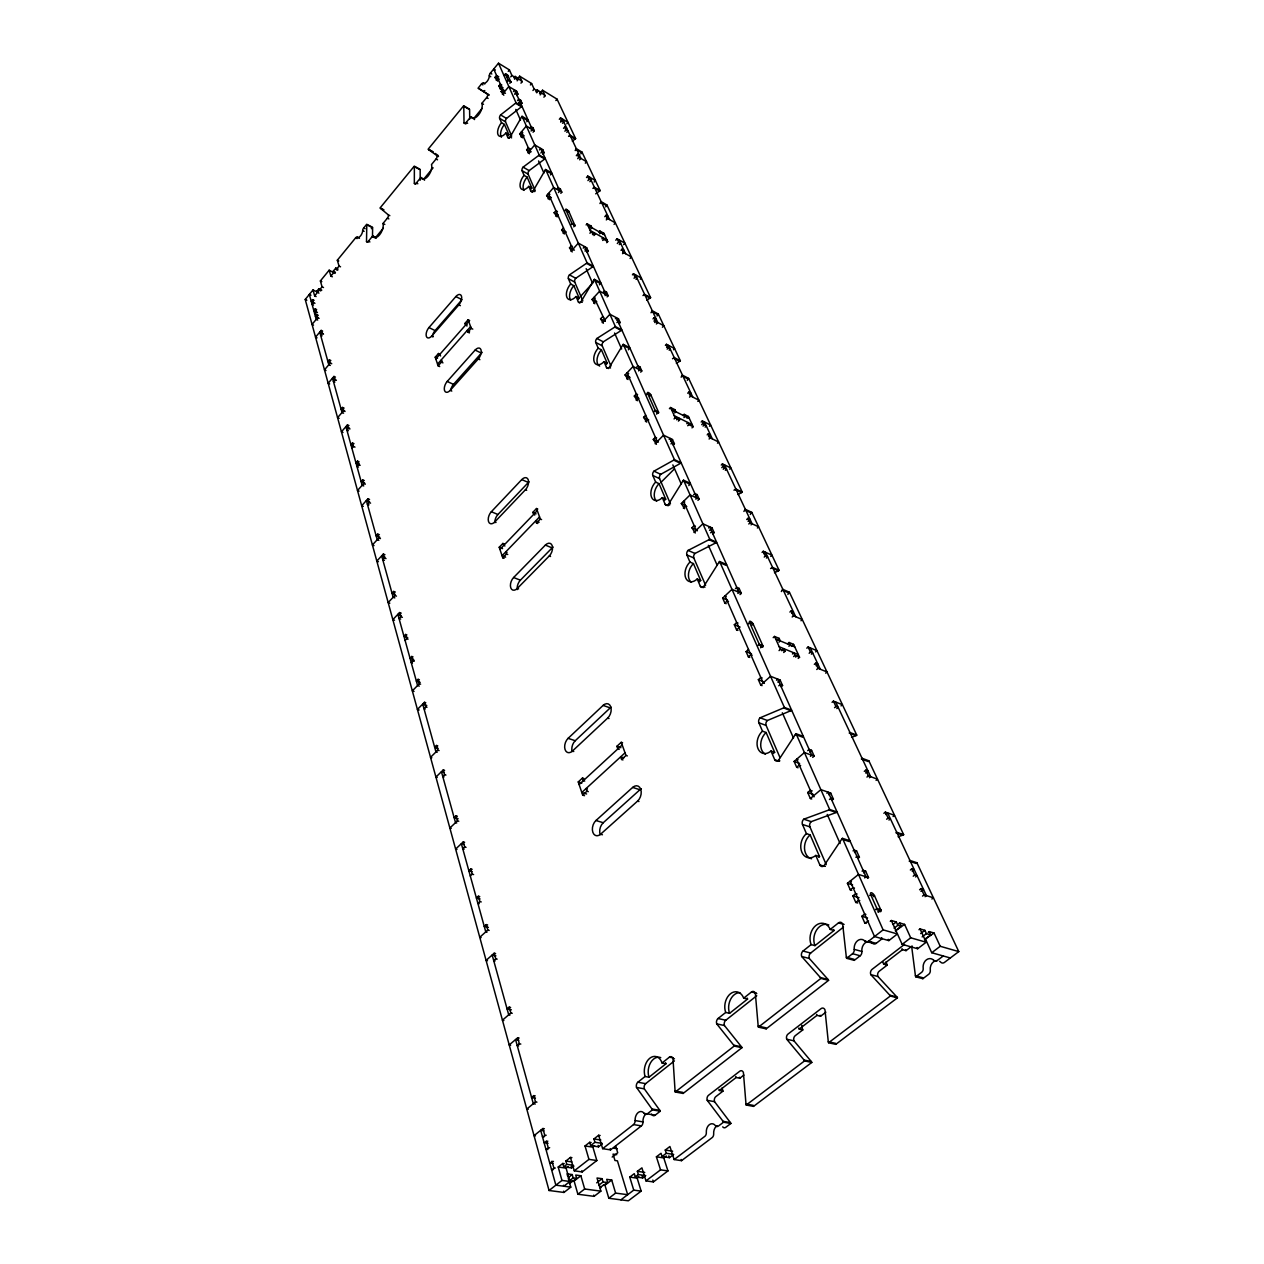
<?xml version="1.0" encoding="UTF-8"?>
<svg xmlns="http://www.w3.org/2000/svg" width="1264" height="1264" viewBox="0 0 1264 1264"><rect width="100%" height="100%" fill="white"/><g stroke="black" fill="none" stroke-linecap="round" stroke-linejoin="round"><path stroke-width="1.5" d="M420.185 180.231L420.185 169.818L414.371 166.627L414.339 183.327L415.809 184.117M372.485 237.126L372.627 227.773L366.797 224.771L366.513 241.471L367.982 242.214M488.805 94.768L478.155 88.069L481.458 84.009A2.607 1.28 -61.3 0 1 483.338 83.124A5.23 2.544 -61.1 0 0 487.114 81.354A5.23 2.544 -61.1 0 0 489.294 75.856A2.623 1.28 -61 0 1 490.385 73.107L498.49 63.2L516.028 102.732A2.702 1.359 -61 0 1 515.538 103.237L500.607 114.929A2.67 1.343 -61.3 0 0 499.612 118.326L501.492 122.703A9.401 4.74 -61.4 0 0 498 134.679A9.401 4.74 -61.4 0 0 505.916 133.004L507.828 137.476A2.702 1.375 -61.4 0 0 510.119 137.002L521.621 116.952A2.718 1.39 -61 0 1 522.064 116.32L528.004 119.875A2.718 1.39 -61 0 0 527.562 120.491L526.835 121.755M522.064 116.32L539.207 154.966A2.781 1.454 -61.2 0 1 538.701 155.472L523.091 167.148A2.749 1.438 -61.6 0 0 522.064 170.672L524.07 175.348A9.685 5.088 -61.7 0 0 520.484 187.783A9.685 5.088 -61.7 0 0 528.794 186.361L530.833 191.117A2.781 1.469 -61.7 0 0 533.25 190.722L545.195 170.119A2.812 1.485 -61.3 0 1 545.653 169.487L551.736 173.01A2.797 1.485 -61.3 0 0 551.278 173.642L550.519 174.938M575.183 150.558L575.894 149.326A2.654 1.422 -60.6 0 1 576.352 148.725L582.009 152.107L600.131 190.564A2.702 1.485 -60.7 0 1 599.61 191.054L595.676 193.834M580.855 153.924L581.566 152.707A2.654 1.422 -60.6 0 1 582.009 152.107M599.958 203.536L600.684 202.272A2.733 1.517 -60.9 0 1 601.158 201.655L606.941 205.005L650.597 297.656A2.86 1.706 -61.5 0 1 650.028 298.146L646.805 300.216M605.74 206.885L606.483 205.621A2.733 1.517 -60.8 0 1 606.941 205.005M582.846 300.911L574.709 282.062A2.907 1.643 -62.3 0 1 575.768 278.27L592.816 266.783A2.939 1.659 -61.9 0 0 593.385 266.262L587.065 262.801A2.955 1.659 -61.9 0 1 586.512 263.323L569.464 274.873A2.923 1.643 -62.4 0 0 568.389 278.665L570.68 283.989A10.286 5.814 -62.5 0 0 566.904 297.388A10.286 5.814 -62.5 0 0 576.052 296.519L578.375 301.954A2.955 1.691 -62.6 0 0 581.029 301.717L593.906 280.023A2.986 1.706 -62.1 0 1 594.412 279.344L600.763 282.804A2.97 1.706 -62 0 0 600.258 283.468L599.452 284.811M610.97 366.07L602.217 345.799A3.018 1.77 -62.9 0 1 603.323 341.833L621.24 330.473A3.034 1.801 -62.4 0 0 621.825 329.951L615.363 326.554A3.049 1.785 -62.5 0 1 614.778 327.076L596.861 338.499A3.018 1.77 -63 0 0 595.755 342.465L598.204 348.185A10.633 6.273 -63.2 0 0 594.333 362.168A10.633 6.273 -63.2 0 0 603.987 361.662L606.499 367.508A3.065 1.817 -63.3 0 0 609.295 367.382L622.741 345.04A3.081 1.833 -62.7 0 1 623.263 344.361L629.772 347.742A3.081 1.849 -62.7 0 0 629.235 348.422L628.398 349.828M651.007 312.745L651.797 311.418A2.907 1.738 -61.7 0 1 652.303 310.77L658.323 314.041L680.348 360.777A2.955 1.833 -62.1 0 1 679.748 361.267L676.366 363.305M657.027 316L657.817 314.689A2.891 1.738 -61.6 0 1 658.323 314.041M681.138 377.193L681.96 375.835A3.002 1.864 -62.3 0 1 682.481 375.187L688.643 378.378L742.221 492.091A3.16 2.117 -63.8 0 1 741.573 492.581L737.844 494.556M687.284 380.401L688.122 379.042A2.986 1.88 -62.3 0 1 688.643 378.378M670.457 503.846L659.571 478.629A3.223 2.054 -64.7 0 1 660.724 474.332L680.506 463.351A3.255 2.086 -64.1 0 0 681.17 462.829L674.407 459.606A3.255 2.07 -64.1 0 1 673.759 460.128L653.978 471.156A3.239 2.054 -64.7 0 0 652.809 475.469L655.637 482.074A11.392 7.268 -65 0 0 651.545 497.273A11.392 7.268 -65 0 0 662.32 497.637L665.212 504.399A3.286 2.117 -65.2 0 0 668.324 504.526L682.971 480.889A3.302 2.133 -64.5 0 1 683.54 480.178L690.349 483.385A3.286 2.133 -64.5 0 0 689.765 484.096L688.848 485.581M743.896 511.446L744.796 510.008A3.207 2.165 -64.3 0 1 745.365 509.329L751.78 512.347L779.098 570.333A3.286 2.291 -65.3 0 1 778.419 570.822L774.469 572.734M705.628 585.311L693.81 557.961A3.35 2.228 -66.1 0 1 695.01 553.442L715.945 542.793A3.381 2.259 -65.5 0 0 716.641 542.272L709.72 539.159A3.397 2.259 -65.5 0 1 709.025 539.681L688.09 550.409A3.365 2.228 -66.1 0 0 686.889 554.928L689.954 562.085A11.85 7.9 -66.5 0 0 685.752 578.043A11.85 7.9 -66.5 0 0 697.207 578.975L700.351 586.306A3.413 2.291 -66.8 0 0 703.669 586.591L719.026 562.227A3.444 2.323 -66 0 1 719.627 561.5L726.595 564.566A3.429 2.323 -66 0 0 725.994 565.292L719.026 562.227M750.295 514.464L751.195 513.026A3.192 2.165 -64.2 0 1 751.78 512.347M781.342 591.552L782.274 590.083A3.334 2.354 -65.9 0 1 782.89 589.372L789.431 592.263L856.755 735.127A3.555 2.686 -69.8 0 1 855.997 735.616L851.573 737.354M787.883 594.428L788.831 592.958A3.318 2.354 -65.9 0 1 789.431 592.263M760.138 717.794L767.39 720.496L790.853 710.7A3.666 2.654 -69.6 0 0 791.627 710.178L784.375 707.413A3.681 2.654 -69.6 0 1 783.617 707.919L760.138 717.794A3.65 2.607 -70.3 0 0 758.874 722.755L762.476 731.161A12.861 9.275 -71 0 0 758.037 748.715A12.861 9.275 -71 0 0 770.993 751.021L774.69 759.648A3.713 2.702 -71.5 0 0 778.466 760.343L795.372 734.463A3.729 2.733 -70.6 0 1 796.051 733.705L803.335 736.422A3.729 2.733 -70.6 0 0 802.656 737.165L795.372 734.463M803.793 819.183L811.219 821.647L836.262 812.499A3.839 2.907 -73.2 0 0 837.084 811.994L829.674 809.481A3.855 2.907 -73.1 0 1 828.852 809.987L803.793 819.183A3.839 2.844 -73.9 0 0 802.482 824.444L806.432 833.64A13.541 10.112 -74.8 0 0 801.85 852.205A13.541 10.112 -74.8 0 0 815.786 855.428L819.83 864.892A3.903 2.939 -75.5 0 0 823.891 865.856L841.777 839.106A3.934 2.986 -74.6 0 1 842.488 838.332L849.945 840.781A3.918 2.986 -74.7 0 0 849.218 841.555L841.777 839.106M569.021 1180.908L570.775 1187.149L563.965 1192.442L549.05 1190.498L305.224 299.457L312.998 289.962L317.738 292.221M323.521 287.528L322.067 286.833L320.377 280.94L329.161 270.196L335.134 273.387M340.537 266.815L339.068 266.104L337.314 260.226L355.611 237.853A2.449 1.169 -64.4 0 1 357.254 237.19A4.914 2.338 -64.2 0 0 360.572 235.831A4.914 2.338 -64.2 0 0 362.657 230.601A2.465 1.169 -64.2 0 1 363.7 227.978L366.718 224.281L372.548 227.283L371.395 228.673M318.876 293.201L316.995 291.02L318.86 288.745L321.783 290.135M332.337 276.8L330.884 276.089L333.68 272.676L333.238 271.191L335.813 268.063L338.009 269.137M316.111 296.566L314.657 295.871L317.422 292.49M320.756 290.925L319.286 290.214L322.067 286.833M337.709 270.243L336.256 269.532L339.068 266.104M314.088 300.358L312.619 299.663L311.244 301.338L314.926 303.328M497.653 81.117L494.967 77.436L496.562 75.508L498.743 76.835M483.954 91.529L484.776 90.534M496.199 80.232L497.795 78.289L499.248 79.174M504.304 75.682L505.521 73.691L507.622 74.939L511.051 82.271L508.286 80.39L505.426 74.055M366.513 241.471A2.481 1.185 -64.2 0 0 368.424 241.187L372.769 235.894A8.722 4.203 -64 0 0 379.579 234.851A8.722 4.203 -64 0 0 382.992 223.491L387.384 218.151A2.496 1.201 -63.8 0 0 388.364 214.896L380.338 208.228L383.608 209.95M414.339 183.327A2.544 1.232 -63.1 0 0 416.362 182.948L420.88 177.466A8.927 4.345 -62.8 0 0 428.054 176.091A8.927 4.345 -62.8 0 0 431.482 164.573L436.064 159.011A2.56 1.248 -62.6 0 0 437.044 155.725L428.417 149.452L432.794 151.885M469.75 118.99L469.592 109.636L463.777 106.239L464.03 122.924A2.607 1.28 -61.8 0 0 466.163 122.45L470.856 116.746A9.164 4.503 -61.6 0 0 478.44 115.024A9.164 4.503 -61.6 0 0 481.884 103.348L486.64 97.565A2.623 1.296 -61.3 0 0 487.62 94.231L478.392 88.385M508.223 71.353L509.424 69.915L498.49 63.2M316.648 309.569L315.178 308.874L313.804 310.565L316.553 311.845M501.46 89.791L498.759 86.094L500.354 84.135L501.824 85.02M507.133 77.294L508.349 75.824M507.212 77.467L508.412 75.998L505.505 74.228M376.103 238.232A8.722 4.219 -64 0 1 375.708 237.395L383.355 228.12M424.53 180.215A8.927 4.361 -62.8 0 1 423.803 179.061L431.751 169.423M432.414 168.618L433.094 167.812M474.569 119.559A9.148 4.503 -61.6 0 1 473.779 118.453L482.042 108.435M315.178 308.874L316.016 311.876L314.625 313.567L316.095 314.262M499.991 88.907L501.603 86.963L503.056 87.848M315.953 312.887L316.332 310.47M506.896 81.528L508.112 80.059L511.019 81.844L509.819 83.298M510.703 76.899L511.904 75.445L509.424 69.915M318.259 315.336L316.79 314.657L315.4 316.332L317.975 317.548M503.83 95.242L501.129 91.514L502.74 89.554L504.21 90.439M513.927 77.847L515.127 76.409L517.703 77.989L522.158 81.718L520.958 83.155M316.79 314.657L317.627 317.675L312.05 324.421L313.535 325.101M502.361 94.358L508.839 86.521L516.66 91.261L517.924 94.105L516.707 95.574M514.543 79.237L515.744 77.799L515.127 76.409M516.502 79.427L517.703 77.989M517.26 79.063L519.646 76.188L531.607 83.519L534.151 89.049L537.911 91.356L536.71 92.793M517.134 80.817L518.335 79.379M513.484 91.545L514.701 90.076L532.334 129.544L531.07 131.029M515.127 93.094L516.66 91.261M514.764 94.389L515.981 92.936L517.924 94.105M322.652 331.089L321.167 330.41L315.542 337.172L317.043 337.851M321.167 330.41L322.02 333.491L320.614 335.181L322.099 335.861M517.529 100.599L518.746 99.129L520.705 100.314L521.985 103.19L520.768 104.659M530.406 84.957L531.607 83.519M518.872 102.51L520.705 100.314M518.809 103.49L520.041 102.021L521.985 103.19M532.95 90.487L534.151 89.049M535.778 91.751L537.279 89.965L540.708 92.082L545.1 95.764L543.899 97.186M539.523 93.504L540.708 92.082M540.155 93.062L542.54 90.234L557.045 99.145L575.626 138.566A2.623 1.39 -60.5 0 1 575.136 139.04L572.308 141.141M540.155 94.895L541.355 93.473M330.852 360.54L329.351 359.861L327.913 361.567L330.552 362.752M522.49 137.823L519.678 133.937L526.361 126.005L534.309 130.729L533.06 132.214M520.989 136.939L522.664 134.964L524.165 135.848M329.351 359.861L330.236 363.052L324.485 369.846L326.001 370.526M529.742 128.043L530.991 126.574L532.981 127.743L534.309 130.729M555.86 100.551L557.045 99.145M531.417 129.592L532.981 127.743M335.466 377.114L333.965 376.435L328.166 383.261L329.667 383.94M529.474 153.781L526.63 149.831L528.32 147.841L530.201 148.947M333.965 376.435L334.865 379.69L333.396 381.396L334.913 382.076M527.973 152.897L534.751 144.918L542.777 149.626L544.136 152.691L542.872 154.192M559.336 119.306L560.552 117.884L568.01 122.418L566.809 123.825M560.805 120.917L562.417 119.021L580.871 158.379L579.623 159.817M560.663 122.15L561.88 120.728L560.552 117.884M539.491 149.942L540.771 148.457L559.778 191.006L558.451 192.523M562.543 123.287L563.76 121.865L561.88 120.728M541.498 151.127L542.777 149.626M540.866 153.023L542.145 151.522L544.136 152.691M563.554 128.343L564.771 126.921L566.651 128.043L565.435 129.481M564.897 131.219L566.114 129.781L564.771 126.921M566.778 132.341L567.994 130.919L566.114 129.781M344.108 408.114L342.576 407.45L341.09 409.173L344.535 410.674M342.576 407.45L343.508 410.8L337.567 417.673L339.131 418.337M576.321 155.709L577.569 154.271L579.481 155.393L578.233 156.831M428.938 327.581L455.846 296.566A6.762 3.555 -64.1 0 1 461.439 296.029A6.762 3.555 -64.1 0 1 458.848 304.893L431.782 335.971A6.683 3.492 -64.8 0 1 426.363 336.382A6.683 3.492 -64.8 0 1 428.938 327.581L435.1 330.568L461.992 299.679L455.846 296.566M577.711 158.679L578.959 157.242L577.569 154.271M348.975 425.573L347.426 424.909L341.438 431.798L342.986 432.462M549.587 199.68L546.633 195.572L553.648 187.499L561.816 192.175L560.821 193.313M347.426 424.909L348.374 428.338L346.873 430.06L348.422 430.724M548.055 198.811L549.808 196.789L551.341 197.674M557.345 188.921L558.34 187.783L560.363 188.952L561.816 192.175M559.383 190.09L560.363 188.952M585.311 163.182L586.559 161.745L578.959 157.242M353.999 443.664L352.451 443L350.934 444.723L353.272 445.718M557.14 216.902L554.138 212.731L555.907 210.709L557.456 211.578M586.512 177.529L587.776 176.075L595.423 180.578L594.159 182.016M351.898 448.214L353.414 446.476L352.451 443M555.591 216.033L557.361 214.011M588.424 178.651L589.703 177.213L609.548 219.573M587.934 180.578L589.214 179.14L587.776 176.075M439.698 366.576L438.134 365.849L435.211 357.206L438.466 353.509L440.03 354.252M466.953 326.033L464.789 323.552L468.107 319.76L469.671 320.535M589.861 181.716L591.125 180.262L589.214 179.14M564.803 210.819L566.051 209.034L568.674 211.041L575.104 225.908L572.118 223.807L565.814 209.666L568.895 211.42L567.884 212.557M435.796 358.929L468.723 321.467M437.549 364.111L470.587 326.618M438.134 365.849L441.405 362.136L440.804 360.398L442.368 361.141M469.434 332.89L467.87 332.132L471.219 328.34L468.107 319.76M359.055 461.802L357.491 461.139L355.958 462.877L359.087 464.188A1.975 0.932 41.3 0 0 359.545 465.01M564.329 233.998L561.674 229.969L563.475 227.931M357.491 461.139L358.47 464.694L356.938 466.432L358.518 467.08M563.159 233.35L564.961 231.312L566.13 231.96M357.949 465.484L358.834 463.256M570.98 224.708L571.992 223.57L575.088 225.308L573.745 226.841M586.133 224.945L587.128 223.807L591.173 226.098L591.931 227.757L590.92 228.879M447.187 381.459L475.122 350.081A6.968 3.792 -64.7 0 1 480.968 349.733A6.968 3.792 -64.7 0 1 478.298 358.913L450.205 390.355A6.873 3.713 -65.5 0 1 444.549 390.56A6.873 3.713 -65.5 0 1 447.187 381.459L453.492 384.382L481.41 353.13A6.936 3.792 -64.7 0 1 482.248 352.293M364.285 480.589L362.705 479.941L361.156 481.679L364.711 483.132M572.197 251.963L569.511 247.855L571.328 245.816L572.497 246.464M589.498 227.978L591.173 226.098M362.705 479.941L363.716 483.559L357.507 490.511L359.087 491.159M571.012 251.315L578.327 243.115L586.67 247.744L588.218 251.204L587.191 252.342M589.909 233.255L590.92 232.134L587.128 223.807M604.792 216.713L606.104 215.243L608.047 216.365L606.42 218.198M592.516 234.614L594.206 232.734L594.965 234.409L593.954 235.546M606.293 219.92L607.605 218.451L606.104 215.243M583.225 248.123L584.6 246.591L606.041 294.591L605.077 295.634M598.883 232.149L599.879 231.028L603.876 233.287L607.715 241.582L606.704 242.704M584.963 249.656L586.67 247.744M599.642 233.793L600.637 232.687L599.879 231.028M585.106 251.188L586.133 250.051L588.218 251.204M602.865 234.409L603.876 233.287M614.067 224.376L615.378 222.906L607.605 218.451M369.546 499.438L367.95 498.79L361.678 505.774L363.289 506.406M601.917 238.785L602.928 237.664L603.702 239.338L607.715 241.582M602.691 240.46L603.702 239.338M367.95 498.79L368.977 502.487L367.397 504.241L368.993 504.873M615.773 240.223L617.101 238.754L624.937 243.194L623.61 244.663M617.306 243.525L618.649 242.056L617.101 238.754M619.281 244.631L620.608 243.162L618.649 242.056M621.003 250.335L621.999 249.229L623.974 250.351L622.631 251.82M580.334 296.661L593.543 282.125M622.552 253.685L623.563 252.563L621.999 249.229M594.87 303.755L592.073 299.457L599.657 291.162L608.158 295.729L607.083 296.898M379.39 534.767L377.762 534.135L376.166 535.889L379.8 537.295M630.088 258.472L631.447 257.003L623.563 252.563M603.339 292.126L604.413 290.957L606.53 292.095L608.158 295.729M593.669 303.123L595.565 301.053L596.766 301.685M377.762 534.135L378.837 537.958L372.406 544.974L374.033 545.59M604.745 294.038L606.53 292.095M632.427 274.841L633.454 273.719L641.401 278.127L640.374 279.233M634.038 278.27L635.065 277.148L633.454 273.719M636.029 279.376L637.056 278.254L635.065 277.148M384.935 554.691L383.308 554.074L376.814 561.09L378.442 561.722M603.402 323.236L600.558 318.86L602.47 316.774L603.686 317.422M383.308 554.074L384.398 557.977L382.755 559.731L384.398 560.363M602.201 322.604L609.912 314.262L618.475 318.812L620.15 322.557L619.06 323.726M615.378 318.718L616.342 317.675L639.631 369.846L638.636 370.905M617.022 320.377L618.475 318.812M616.927 322.604L618.017 321.435L620.15 322.557M395.348 592.058L393.689 591.457L392.03 593.227L394.921 594.285M653.014 318.907L654.073 317.785L656.095 318.876L653.978 321.119M393.689 591.457L394.826 595.502L388.174 602.565L389.833 603.181M654.705 322.525L655.763 321.388L654.073 317.785M656.364 323.995L657.786 322.478L635.444 274.825M662.415 327.234L663.837 325.749L655.763 321.388M491.333 511.73L521.763 479.593A7.442 4.361 -66.5 0 1 528.241 479.783A7.442 4.361 -66.5 0 1 525.429 489.753L494.793 521.937A7.363 4.266 -67.4 0 1 488.536 521.59A7.363 4.266 -67.4 0 1 491.333 511.73L497.937 514.495L528.368 482.485A7.426 4.377 -66.5 0 1 529.063 481.837M401.225 613.166L399.55 612.566L392.835 619.644L394.51 620.245M628.05 379.532L625.08 374.934L633.09 366.481L641.812 370.968L640.69 372.153M636.74 367.081L637.878 365.896L640.042 367.002L641.812 370.968M399.55 612.566L400.704 616.706L399.013 618.475L400.688 619.076M626.818 378.916L628.824 376.814M638.541 368.582L640.042 367.002M665.401 345.435L666.476 344.298L674.613 348.611L673.538 349.749M666.602 347.395L668.514 345.388L692.751 397.07M667.139 349.148L668.214 348.011L666.476 344.298M669.177 350.239L670.268 349.101L668.214 348.011M406.897 634.907L405.649 634.465L403.943 636.25L407.703 637.577M637.34 400.751L634.323 396.059L636.345 393.941L637.593 394.558M405.112 640.469L406.818 638.699L405.649 634.465M636.108 400.135L638.13 398.018M504.036 558.325L502.772 557.819L499.217 547.265L502.898 543.441L504.162 543.962M534.751 515.08L532.744 512.457L536.521 508.523L537.769 509.06M646.41 394.51L647.563 393.309A2.354 0.837 44.1 0 1 648.527 392.614A2.354 0.837 44.1 0 1 650.865 394.984L658.512 412.111L656.585 414.102M499.928 549.366L537.279 510.624M649.712 396.169L650.865 394.984L647.563 393.309L655.194 410.468A2.37 0.853 44.3 0 0 657.549 412.854A2.37 0.853 44.3 0 0 658.512 412.111L655.194 410.468L654.041 411.669M539.554 516.913L502.061 555.702L505.632 557.14M502.772 557.819L506.485 553.995L505.758 551.878L507.022 552.384M537.785 523.486L536.521 522.964L540.328 519.03L536.521 508.523M413.028 656.917L411.764 656.474L410.026 658.26L413.407 659.429A2.165 1.138 44.1 0 0 413.928 660.408M646.694 422.113L643.613 417.325L645.683 415.192M412.111 660.756L413.407 659.429M411.764 656.474L412.965 660.788L411.227 662.573L412.491 663.015M645.446 421.497L647.516 419.364L648.764 419.98M669.414 408.699L670.568 407.514L674.881 409.678L675.813 411.716L674.66 412.901M687.727 393.23L688.833 392.093L690.918 393.151L689.417 394.684M673.349 411.242L674.881 409.678M689.559 397.149L690.681 396.011L688.833 392.093M513.611 577.522L545.369 545.1A7.695 4.661 -67.6 0 1 552.163 545.59A7.695 4.661 -67.6 0 1 549.271 555.955L517.308 588.439A7.6 4.55 -68.6 0 1 510.751 587.776A7.6 4.55 -68.6 0 1 513.611 577.522L520.389 580.192L552.115 547.897A7.679 4.677 -67.6 0 1 553.079 547.043M419.379 679.763L418.1 679.337L416.362 681.106L420.185 682.402M656.427 444.328L653.298 439.445L655.384 437.312L656.648 437.929M674.06 418.937L675.213 417.768L670.568 407.514M676.682 419.822L678.61 417.863L679.542 419.917L678.389 421.102M418.1 679.337L419.332 683.745L412.333 690.871L414.039 691.424M655.163 443.711L663.568 435.164L672.495 439.524L674.407 443.806L673.222 444.991M683.018 415.524L684.172 414.355L688.438 416.488L693.146 426.711L691.993 427.864M697.823 401.383L698.945 400.246L690.681 396.011M683.95 417.562L685.104 416.393L684.172 414.355M686.905 418.052L688.438 416.488M669.209 439.509L670.268 438.434L696.906 498.079L695.816 499.169M686.779 423.693L687.932 422.524L688.864 424.578L693.146 426.711M670.52 441.515L672.495 439.524M687.711 425.747L688.864 424.578M670.994 443.917L672.179 442.716L674.407 443.806M701.172 422.05L702.31 420.896L710.652 425.099L709.515 426.237M425.778 702.721L424.483 702.31L417.404 709.436L419.142 710.005M701.71 424.672L704.411 421.939L712.359 438.908M703.068 426.094L704.206 424.941L702.31 420.896M424.483 702.31L425.747 706.813L423.961 708.598L425.257 709.009M705.154 427.137L706.307 425.984L704.206 424.941M707.176 434.911L708.33 433.757L710.431 434.8L708.519 436.728M660.598 482.737L674.391 468.912M709.104 439.019L710.257 437.865L708.33 433.757M717.478 443.174L718.631 442.021L710.257 437.865M437.786 745.886L436.491 745.476L434.674 747.277L438.15 748.351M684.614 508.697L681.328 503.53L690.081 494.903L699.166 499.138L697.933 500.354M721.254 465.057L722.439 463.888L730.876 468.012L729.707 469.165M693.652 494.761L694.884 493.545L697.143 494.603L699.166 499.138M721.776 467.664L724.556 464.915L752.159 523.833L751.069 524.876M683.318 508.112L685.515 505.948L686.794 506.548M436.491 745.476L437.786 750.168L430.518 757.326L431.83 757.721M695.5 496.231L697.143 494.603M723.229 469.276L724.414 468.122L726.531 469.149L725.346 470.319M444.596 770.313L443.269 769.902L435.922 777.076L437.233 777.471M695.263 533.029L691.914 527.752L694.141 525.603L695.437 526.187M445.923 775.101L444.596 774.706L442.763 776.491L444.075 776.886M693.968 532.444L702.879 523.77L712.059 527.941L714.16 532.634L712.896 533.85M708.662 527.989L709.768 526.898L739.013 592.358L737.844 593.448M709.546 530.374L712.059 527.941M710.605 532.808L711.869 531.591L714.16 532.634M746.692 519.52L747.909 518.351L750.058 519.362L748.035 521.305M748.778 523.991L750.01 522.822L758.605 526.835L757.373 527.989M457.378 816.244L456.035 815.865L454.155 817.666L458.168 818.803M458.769 821.237L457.426 820.857L449.858 828.031L451.201 828.41M762.066 552.447L763.314 551.262L771.972 555.212L770.724 556.381M763.819 553.822L765.478 552.257L795.704 616.737M568.105 738.35L603.102 705.407A8.342 5.435 -71.1 0 1 610.733 706.718A8.342 5.435 -71.1 0 1 607.668 718.078L572.418 751.069A8.248 5.277 -72.1 0 1 565.071 749.584A8.248 5.277 -72.1 0 1 568.105 738.35L575.246 740.72L610.212 707.903A8.311 5.435 -71.1 0 1 611.002 707.255M764.23 557.076L765.478 555.891L767.659 556.887L766.395 558.056M464.615 842.266L463.272 841.887L455.625 849.076L456.968 849.44M726.2 603.671L724.872 603.118L722.676 598.093L731.982 589.34L741.336 593.369L740.025 594.586M735.474 588.613L736.786 587.381L739.108 588.376L741.336 593.369M737.37 590.019L739.108 588.376M466.037 847.37L464.694 847.006L462.766 848.808L464.125 849.171M724.872 603.118L727.211 600.921L728.522 601.49M472.151 869.316L470.793 868.968L468.849 870.77L472.025 871.591M737.923 630.42L736.58 629.883L734.337 624.732L736.691 622.536L738.018 623.089M470.287 875.984L472.246 874.182L473.605 874.546M736.58 629.883L738.95 627.687M748.288 623.816L749.631 622.583A2.654 1.043 47 0 1 750.532 621.382A2.654 1.043 47 0 1 753.154 624.053L762.84 645.73A2.686 1.074 47.3 0 1 761.939 646.978A2.686 1.074 47.3 0 1 759.285 644.277L749.631 622.583L753.154 624.053L751.827 625.285M584.505 795.688L582.688 795.135L578.248 781.942L582.483 778.039L583.842 778.466M619.17 749.394L617.812 748.936L616.879 746.313L621.24 742.3L622.583 742.758M579.117 784.565L622.188 744.923M625.048 752.807L581.788 792.481L586.607 793.982M582.688 795.135L586.954 791.217L588.313 791.643M623.816 757.879L620.656 756.836L621.604 759.474L625.996 755.461L627.355 755.904M479.735 896.571L478.361 896.223L476.402 898.04L480.051 898.957M749.742 657.438L748.399 656.901L746.092 651.624L748.493 649.427M789.905 612.076L791.201 610.891L793.413 611.839L791.675 613.419M757.926 645.525L759.285 644.277L762.84 645.73L760.58 647.8M481.236 901.927L479.862 901.58L477.871 903.381L479.246 903.728M748.399 656.901L750.816 654.72L752.159 655.258M792.196 616.974L793.508 615.789L802.308 619.581L801.013 620.75M773.189 637.656L774.532 636.44L779.145 638.367L780.315 640.927L778.972 642.144M776.918 640.39L779.145 638.367M779.051 650.597L780.409 649.38L785.039 651.276L783.68 652.493M787.725 643.692L789.068 642.491L793.602 644.371L799.543 657.233L798.2 658.433M781.61 650.707L783.854 648.685L785.039 651.276M788.894 646.252L790.237 645.051L789.068 642.491M595.944 820.526L632.648 787.425A8.69 5.83 -73.4 0 1 640.722 789.21A8.69 5.83 -73.4 0 1 637.577 801.092L600.59 834.208A8.595 5.656 -74.4 0 1 592.832 832.265A8.595 5.656 -74.4 0 1 595.944 820.526L603.26 822.722L639.932 789.747A8.658 5.846 -73.4 0 1 641.354 788.736M791.375 646.378L793.602 644.371M487.635 924.932L486.245 924.6L484.254 926.401L488.394 927.397M762.081 685.625L760.738 685.104L758.368 679.669L760.802 677.472L762.16 678.01M792.449 653.978L793.792 652.777L794.977 655.368L799.543 657.233M489.168 930.415L487.778 930.083L479.751 937.288L481.142 937.604M760.738 685.104L770.566 676.272L780.125 680.064L782.558 685.499L781.168 686.731M793.634 656.569L794.977 655.368M795.609 657.09L798.327 654.641L779.209 646.773M806.78 648.179L808.107 646.994L816.971 650.691L815.643 651.876M776.523 680.222L777.755 679.116L811.741 755.224L810.445 756.33M809.15 653.267L810.477 652.082L812.705 652.998L811.377 654.183M777.818 682.118L780.125 680.064M778.782 685.799L780.172 684.567L782.558 685.499M814.332 664.358L815.659 663.173L817.903 664.09L816.117 665.67M495.599 953.53L494.192 953.214L486.087 960.403L487.477 960.719M816.734 669.509L818.077 668.324L827.004 671.974L825.661 673.159M497.163 959.139L495.757 958.823L493.718 960.624L495.125 960.94M832.06 702.342L833.434 701.141L842.424 704.696L841.05 705.881M834.556 707.682L835.931 706.497L838.19 707.382L836.815 708.567M798.058 767.769L796.683 767.28L794.124 761.434L804.425 752.554L814.158 756.109L812.705 757.357M510.609 1007.44L509.187 1007.139L507.085 1008.941L511.351 1009.825M807.696 750.658L809.15 749.426L811.567 750.31L814.158 756.109M809.639 751.969L811.567 750.31M796.683 767.28L799.259 765.068L800.633 765.573M512.236 1013.301L510.814 1013.017L502.44 1020.19L503.862 1020.49M519.125 1038.06L517.687 1037.776L509.218 1044.949L510.656 1045.233M811.741 799.006L810.35 798.532L807.712 792.512L810.335 790.3L812.183 790.932M520.8 1044.08L519.362 1043.795L517.229 1045.597L518.667 1045.865M810.35 798.532L820.873 789.637L830.701 793.065L833.403 799.101L831.917 800.349M826.94 793.318L828.252 792.212L866.014 876.774L864.623 877.88M828.726 794.724L830.701 793.065M829.453 799.496L830.954 798.248L833.403 799.101M864.292 771.372L865.729 770.171L868.02 771.008L865.635 772.999M866.946 777.06L868.384 775.859L877.516 779.193L876.094 780.378M869.411 777.755L870.675 776.696L835.694 702.041M535.225 1095.872L533.756 1095.619L531.575 1097.421L535.446 1098.068M883.884 813.321L885.353 812.12L894.549 815.327L893.095 816.528M885.701 814.537L887.66 812.926L926.417 895.623L925.058 896.682M536.963 1102.161L535.509 1101.924L526.756 1109.065L528.226 1109.318M886.649 819.246L888.118 818.029L890.425 818.835L888.955 820.036M853.074 850.909L854.101 850.087L856.565 850.877L859.409 857.229L858.382 858.066M854.527 852.552L856.565 850.877M855.902 857.261L856.929 856.423L859.409 857.229M862.095 871.149L863.122 870.311L865.619 871.086L868.51 877.548L867.467 878.385M544.373 1128.752L542.904 1128.515L534.04 1135.657L535.509 1135.878M851.699 890.283L850.293 889.856L847.433 883.331L858.509 874.419L868.51 877.548M863.549 872.76L865.619 871.086M546.174 1135.198L542.461 1136.763L543.947 1137M850.293 889.856L853.058 887.628L854.48 888.071M547.818 1141.155L544.12 1142.719L548.039 1143.32M857.687 903.017L855.791 902.449L852.916 895.86L855.696 893.632L857.103 894.059M549.635 1147.68L545.922 1149.245L547.897 1149.545M855.791 902.449L858.588 900.221L859.773 900.584M869.711 895.512L870.754 894.675A3.081 1.311 51.2 0 1 871.544 892.779A3.081 1.311 51.2 0 1 874.53 895.828L880.866 910.033A2.37 1.011 51.5 0 1 881.04 911.249L880.897 911.47A3.618 1.533 51.5 0 1 878.749 910.917L878.132 910.396A2.37 1.011 51.5 0 1 877.09 908.911L870.754 894.675L874.53 895.828L873.471 896.65M636.519 1087.435L644.324 1088.857L659.824 1110.345A3.887 2.654 -83.2 0 1 660.235 1111.23L652.398 1109.871A3.903 2.654 -83.1 0 0 651.971 1108.986L636.519 1087.435A3.839 2.607 -82.2 0 1 637.862 1082.221L645.082 1076.486A13.462 9.196 -81.9 0 1 649.791 1058.237A13.462 9.196 -81.9 0 1 662.067 1062.992L665.97 1063.767A13.43 9.211 -82 0 0 665.575 1062.755M662.067 1062.992L669.414 1057.162L673.301 1057.936M716.72 1023.856L724.446 1025.546L741.478 1046.813A3.95 2.844 -82.3 0 1 741.952 1047.698L734.179 1046.071A3.966 2.844 -82.1 0 0 733.705 1045.17L716.72 1023.856A3.903 2.781 -81.1 0 1 718.063 1018.515L725.71 1012.448A13.699 9.843 -80.7 0 1 730.434 993.773A13.699 9.843 -80.7 0 1 743.69 998.165L747.561 999.066A13.683 9.843 -80.7 0 0 747.119 998.054M743.69 998.165L751.48 991.987L756.283 993.141M751.48 991.987A3.934 2.86 -80.5 0 1 755.335 993.235L758.179 1026.084A3.997 2.907 -81.6 0 0 758.432 1027.142L766.174 1028.864L828.568 980.358L820.889 978.399A4.045 3.049 -80.5 0 0 820.368 977.53L801.692 956.485A3.982 2.97 -79.3 0 1 803.035 951.034L811.14 944.603A13.983 10.539 -78.7 0 1 815.88 925.469A13.983 10.539 -78.7 0 1 830.227 929.435L834.035 930.509L814.964 945.63L811.14 944.603M830.227 929.435L838.474 922.894A4.013 3.065 -78.3 0 1 842.661 924.016L846.343 957.243A4.076 3.128 -79.7 0 0 846.643 958.317L854.274 960.356L860.184 955.774A4.061 3.113 -79.6 0 0 861.858 951.444A8.137 6.288 -79.6 0 1 869 941.522M645.082 1076.486L648.985 1077.228L665.97 1063.767M725.71 1012.448L729.565 1013.333L747.561 999.066M910.349 869.995L911.865 868.779L914.204 869.537L912.181 871.149M644.324 1088.857A3.824 2.607 -82.3 0 1 645.651 1083.659L674.423 1060.891M724.446 1025.546A3.887 2.781 -81.2 0 1 725.789 1020.238L756.741 995.748M828.568 980.358A4.029 3.049 -80.6 0 0 828.046 979.474L809.339 958.491A3.966 2.986 -79.4 0 1 810.666 953.056L843.483 927.081M553.458 1161.379L549.714 1162.943L552.921 1163.401M866.203 923.399L864.781 922.989L861.843 916.289L864.655 914.062L865.84 914.409M913.24 876.205L914.773 875.004L917.111 875.747L915.578 876.947M875.857 909.337L876.916 908.5L880.692 909.622L878.038 911.707M876.031 909.748L877.09 908.911M878.227 912.118L880.866 910.033M555.291 1167.999L551.546 1169.579L553.032 1169.785M864.781 922.989L868.558 921.045M558.214 1167.035L566.098 1168.141L569.874 1181.492L561.959 1180.418L558.214 1167.035L562.78 1163.449L564.265 1163.67M573.224 1165.282L566.793 1164.365L565.861 1161.031L570.443 1157.429L571.928 1157.634M585.027 1145.958L592.895 1147.159L596.845 1160.526L588.945 1159.372L585.027 1145.958L589.672 1142.308L591.157 1142.53M600.858 1143.193L594.949 1142.277L593.954 1138.943L598.63 1135.262L600.116 1135.499M562.78 1163.449L563.712 1166.783L566.793 1164.365M589.672 1142.308L590.651 1145.642L594.949 1142.277M919.592 889.777L921.124 888.576L923.463 889.303L920.903 891.31M566.098 1168.141L568.105 1166.593M592.895 1147.159L594.633 1145.784M563.712 1166.783L571.612 1167.904L573.919 1166.087M590.651 1145.642L598.536 1146.843L602.28 1143.92M890.283 921.33L891.341 920.508L896.334 921.962L897.835 925.311L901.185 926.291L895.339 930.825M922.53 896.097L924.079 894.896L933.417 897.803L931.884 899.004M511.699 136.117L505.521 121.818A2.67 1.343 -61.3 0 1 506.516 118.421L521.447 106.792A2.686 1.359 -60.9 0 0 521.937 106.287L516.028 102.732M549.05 1190.498L561.959 1180.418M570.443 1157.429L574.267 1170.827L588.945 1159.372M598.63 1135.262L602.644 1148.676L633.517 1124.581A3.871 2.607 -83.1 0 0 635.097 1120.568A7.774 5.261 -83.2 0 1 638.241 1112.494A7.774 5.261 -83.2 0 1 644.229 1113.426A3.887 2.639 -83 0 0 647.247 1113.884L655.1 1115.227L660.235 1111.23M647.247 1113.884L652.398 1109.871M669.414 1057.162A3.871 2.67 -81.8 0 1 672.985 1058.521L675.071 1090.958A3.918 2.718 -82.8 0 0 675.276 1092.001L734.179 1046.071M758.432 1027.142L820.889 978.399M846.643 958.317L852.552 953.704A4.076 3.113 -79.5 0 0 854.227 949.359A8.169 6.288 -79.4 0 1 857.592 940.685A8.169 6.288 -79.4 0 1 864.876 941.048A4.092 3.16 -79 0 0 868.526 941.238L876.142 943.371L882.13 938.71L881.703 937.714M868.526 941.238L883.109 929.862L897.393 933.97L888.845 940.606L874.53 936.561L850.198 881.119L851.446 881.498M616.737 1154.664L613.04 1154.111L614.952 1160.478L617.432 1160.842L627.687 1194.701L615.615 1193.105L611.713 1180.039L606.688 1179.344L607.668 1182.598L603.039 1181.966L602.075 1178.696L597.019 1178.001L600.874 1191.146L584.679 1188.997L580.871 1175.773L575.72 1175.046L576.653 1178.348L573.161 1177.874L572.229 1174.572L568.168 1177.732L568.658 1179.66M893.142 924.442L896.334 921.962M898.609 923.763L899.668 922.941L904.613 924.395L910.696 937.793L926.164 942.233L917.648 948.743L902.164 944.366L891.341 920.508M569.1 1181.034L573.161 1177.874M894.122 928.203L897.835 925.311M569.874 1181.492L563.791 1186.232L563.507 1185.253M574.267 1170.827L582.167 1171.933L596.845 1160.526M602.644 1148.676L610.528 1149.877L641.385 1125.892A3.855 2.607 -83.3 0 0 642.949 1121.879A7.758 5.261 -83.3 0 1 646.441 1113.584M675.276 1092.001L683.113 1093.439L741.952 1047.698M576.653 1178.348L569.448 1183.562M571.849 1180.718L574.109 1181.018L580.871 1175.773M904.613 924.395L895.528 930.794M612.171 1157.066L617.717 1152.768L615.805 1146.448L613.593 1148.17L617.259 1148.723M918.991 929.735L920.034 928.914L924.869 930.336L926.401 933.654L930.81 934.933L924.474 939.784M574.109 1181.018L577.869 1194.243L584.679 1188.997M902.164 944.366L910.696 937.793M904.534 944.366L872.081 969.362A3.855 2.986 -80.7 0 0 870.817 974.639L889.777 995.179A3.903 3.049 -82 0 1 890.298 996.032L897.44 997.849L835.788 1044.348L828.552 1042.753A3.871 2.923 -83.1 0 1 828.283 1041.726L824.981 1009.857A3.808 2.876 -81.8 0 0 821.094 1008.609L788.009 1034.078A3.776 2.797 -82.4 0 0 786.745 1039.245L804.078 1060.038A3.839 2.844 -83.6 0 1 804.552 1060.907L811.804 1062.439A3.824 2.844 -83.8 0 0 811.33 1061.57L793.966 1040.825L786.745 1039.245M596.671 1182.851L602.075 1178.696M920.65 933.59L924.869 930.336M719.011 1089.426A13.003 9.259 -83.3 0 0 719.327 1090.469L736.169 1077.513L739.803 1078.239L743.896 1075.095M798.832 1028.027A13.225 9.891 -82.1 0 0 799.196 1029.07L816.986 1015.387L820.589 1016.24L825.866 1012.18M882.904 961.983A13.477 10.57 -80.1 0 0 883.647 964.148L902.496 949.675L906.019 950.654L912.118 945.978M598.978 1185.079L603.039 1181.966M922.167 936.893L926.401 933.654M928.234 932.437L929.277 931.631L934.064 933.037L940.226 946.278L958.776 951.602L944.413 962.441A3.934 3.16 -80.7 0 1 940.764 962.22A7.853 6.288 -81.1 0 0 939.61 961.304M722.202 1087.83A12.988 9.259 -83.4 0 0 722.961 1091.148L715.819 1096.646A3.697 2.623 -83.6 0 0 714.555 1101.671L730.434 1122.622A3.76 2.67 -84.6 0 1 730.861 1123.475L725.757 1127.33A3.745 2.654 -84.5 0 1 722.724 1126.856M801.787 1025.278A13.209 9.891 -82.2 0 0 802.798 1029.891L795.23 1035.69A3.76 2.797 -82.6 0 0 793.966 1040.825M886.206 961.73A13.462 10.57 -80.2 0 0 887.202 965.111L879.207 971.242A3.839 2.986 -80.8 0 0 877.943 976.503L896.919 996.996A3.887 3.049 -82.2 0 1 897.44 997.849M599.752 1187.623L607.668 1182.598M603.402 1184.984L604.966 1185.205L611.713 1180.039M924.758 939.231L934.064 933.037M577.869 1194.243L594.064 1196.344L600.874 1191.146M629.756 1177.116L637.167 1178.159L641.164 1191.13L633.738 1190.119L629.756 1177.116L634.291 1173.656L635.286 1176.895L642.697 1177.953L645.177 1176.057M645.762 1175.615L638.352 1174.572L637.356 1171.317L641.907 1167.857L645.967 1180.876L653.377 1181.919L667.945 1170.922L663.774 1157.935L656.395 1156.813L660.551 1169.848L667.945 1170.922M656.395 1156.813L661.025 1153.289L662.067 1156.528L669.446 1157.666L673.159 1154.838M673.696 1154.427L666.318 1153.289L665.259 1150.05L669.92 1146.511L674.154 1159.546L681.533 1160.668L712.169 1137.584A3.745 2.623 -84.6 0 0 713.67 1133.697A7.505 5.293 -84.7 0 1 717.051 1125.687M635.286 1176.895L638.352 1174.572M662.067 1156.528L666.318 1153.289M604.966 1185.205L608.821 1198.272L615.615 1193.105M925.659 939.484L931.742 952.724L940.226 946.278M637.167 1178.159L638.857 1176.863M663.774 1157.935L666.365 1155.96M620.908 1199.836L633.738 1190.119M645.967 1180.876L660.551 1169.848M674.154 1159.546L704.806 1136.368A3.745 2.623 -84.5 0 0 706.323 1132.465A7.537 5.293 -84.6 0 1 709.357 1124.676A7.537 5.293 -84.6 0 1 715.377 1125.608A3.76 2.654 -84.4 0 0 718.41 1126.066L723.514 1122.211L730.861 1123.475M723.514 1122.211A3.776 2.67 -84.5 0 0 723.087 1121.342L707.24 1100.344A3.713 2.623 -83.5 0 1 708.519 1095.288L739.803 1071.193A3.745 2.686 -83.1 0 1 743.406 1072.536L745.981 1104.009A3.792 2.733 -84.2 0 0 746.218 1105.036L804.552 1060.907M828.552 1042.753L890.298 996.032M911.802 947.526L915.42 975.761A3.934 3.128 -81.3 0 0 915.721 976.803L921.567 972.379A3.934 3.128 -81 0 0 923.178 968.192A7.884 6.304 -80.9 0 1 926.417 959.818A7.884 6.304 -80.9 0 1 933.685 960.245M943.244 955.979L937.335 960.45A3.95 3.16 -80.5 0 1 933.685 960.245M641.164 1191.13L628.334 1200.8L608.821 1198.272M746.218 1105.036L753.534 1106.379L811.804 1062.439M915.721 976.803L922.846 978.699L928.677 974.307A3.918 3.128 -81.2 0 0 930.288 970.136A7.853 6.288 -81.1 0 1 937.256 960.577M568.563 136.37L569.495 135.659A2.639 1.39 -60.5 0 0 570.001 135.169L575.626 138.566M535.257 190.706L528.115 174.132A2.749 1.438 -61.5 0 1 529.126 170.608L544.737 158.995A2.765 1.454 -61.2 0 0 545.258 158.49L539.207 154.966M592.879 188.399L593.859 187.688A2.718 1.485 -60.8 0 0 594.38 187.198L600.131 190.564M642.965 295.555L644.04 294.86A2.876 1.691 -61.5 0 0 644.608 294.37L650.597 297.656M672.511 358.739L673.633 358.06A2.97 1.833 -62.1 0 0 674.233 357.554L680.348 360.777M733.957 490.195L735.206 489.531A3.176 2.117 -63.8 0 0 735.853 489.026L742.221 492.091M770.582 568.547L771.893 567.899A3.286 2.291 -65.3 0 0 772.588 567.41L779.098 570.333M898.135 836.752L902.844 835.125A3.729 2.923 -73.9 0 0 903.649 834.651L868.858 760.802L862.048 758.258A3.602 2.749 -71 0 0 861.369 758.985L868.194 761.528A3.602 2.749 -71 0 1 868.858 760.802M570.775 1187.149L555.86 1185.174L540.676 1130.3L543.947 1130.806M572.229 1174.572L567.03 1173.845L567.662 1176.12M565.861 1161.031L571.77 1161.885M637.356 1171.317L644.751 1172.392M601.348 1143.272L602.328 1143.414M593.954 1138.943L600.842 1140.017M665.259 1150.05L672.638 1151.204M633.517 1124.581L641.385 1125.892M535.288 1104.041L533.313 1103.709L515.57 1039.577L518.746 1040.193M635.097 1120.568L642.949 1121.879M644.229 1113.426L646.694 1113.853M651.971 1108.986L659.824 1110.345M723.087 1121.342L730.434 1122.622M707.24 1100.344L714.555 1101.671M675.071 1090.958L682.892 1092.396A3.918 2.718 -83 0 0 683.113 1093.439M745.981 1104.009L753.297 1105.368A3.792 2.733 -84.4 0 0 753.534 1106.379M637.862 1082.221L645.651 1083.659M719.327 1090.469L722.961 1091.148M672.985 1058.521L674.455 1058.821M509.977 1015.071L508.713 1014.818L492.17 955.015L495.915 955.868M733.705 1045.17L741.478 1046.813M804.078 1060.038L811.33 1061.57M718.063 1018.515L725.789 1020.238M758.179 1026.084L765.921 1027.806A3.982 2.907 -81.8 0 0 766.174 1028.864M828.283 1041.726L835.52 1043.337A3.855 2.923 -83.3 0 0 835.788 1044.348M799.196 1029.07L802.798 1029.891M487.003 932.184L485.771 931.884L461.36 843.688L464.346 844.51M755.335 993.235L756.788 993.583M820.368 977.53L828.046 979.474M889.777 995.179L896.919 996.996M801.692 956.485L809.339 958.491M870.817 974.639L877.943 976.503M803.035 951.034L810.666 953.056M846.343 957.243L853.99 959.297A4.061 3.128 -79.9 0 0 854.274 960.356M915.42 975.761L922.53 977.672A3.918 3.128 -81.4 0 0 922.846 978.699M883.647 964.148L887.202 965.111M852.552 953.704L860.184 955.774M854.227 949.359L861.858 951.444M864.876 941.048L872.476 943.181A4.076 3.16 -79.2 0 0 876.142 943.355M456.731 822.99L455.53 822.659L441.436 771.704L444.359 772.588M931.742 952.724L950.323 957.97M838.474 922.894L844.083 924.426M861.843 916.289L867.531 917.948M600.59 834.208L602.422 834.761M852.916 895.86L859.046 897.709M847.433 883.331L852.615 884.926M437.123 752.317L435.969 751.954L422.713 704.095L426.758 705.407M437.786 750.168L439.098 750.563M823.891 865.856L825.297 866.298M819.83 864.892L824.523 866.346M587.412 788.989L586.054 788.562L586.954 791.217M815.786 855.428L819.53 856.597A13.509 10.128 -74.8 0 1 818.661 857.245M578.248 781.942L581.851 783.08M637.577 801.092L638.952 801.518M584.726 781.089L583.368 780.662L582.483 778.039M632.648 787.425L639.932 789.747M806.432 833.64L810.161 834.856L819.53 856.597M425.747 706.813L427.027 707.224M802.482 824.444L809.924 826.877L826.229 864.655M916.89 862.727L909.938 860.452A3.792 3.002 -75.5 0 0 909.227 861.195L916.179 863.47A3.776 3.002 -75.6 0 1 916.89 862.727L958.776 951.602M572.418 751.069L573.761 751.511M621.604 759.474L622.962 759.933M419.285 686.099L417.578 685.53L397.876 614.336L401.209 615.536M419.332 683.745L420.612 684.172M616.879 746.313L620.924 747.672M903.649 834.651L896.745 832.297A3.729 2.923 -73.8 0 1 895.923 832.771L902.844 835.125M828.852 809.987L836.262 812.499M412.965 660.788L414.229 661.23M807.712 792.512L813.258 794.424M814.206 796.747L812.973 796.32L796.683 759.222L798.058 759.711M607.668 718.078L609.011 718.552M603.102 705.407L610.212 707.903M406.818 638.699L408.082 639.142M778.466 760.343L779.841 760.833M774.69 759.648L779.272 761.276M794.124 761.434L799.622 763.409M400.704 616.706L402.379 617.306M770.993 751.021L774.658 752.333A12.845 9.275 -71 0 1 772.983 753.549M394.826 595.502L396.469 596.118M762.476 731.161L766.11 732.504L774.658 752.333M394.826 597.888L393.151 597.272L381.681 555.828L384.935 557.076M758.874 722.755L766.126 725.441L779.999 757.578M783.617 707.919L790.853 710.7M855.997 735.616L849.218 733.025A3.555 2.686 -69.8 0 0 849.977 732.52L856.755 735.127M384.398 557.977L386.026 558.593M378.837 540.344L377.225 539.712L366.386 500.544L369.594 501.84M517.308 588.439L518.588 588.929M378.837 537.958L380.448 538.59M758.368 679.669L762.856 681.438M764.388 683.366L763.187 682.908L724.999 595.913L726.168 596.403M368.977 502.487L370.573 503.135M506.485 553.995L507.749 554.501M746.092 651.624L751.448 653.772M499.217 547.265L502.566 548.623M363.748 485.945L362.168 485.297L345.925 426.632L349.528 428.18M504.873 546.048L502.898 543.441M363.716 483.559L365.296 484.207M549.271 555.955L550.551 556.476M734.337 624.732L740.088 627.102M358.47 464.694L360.05 465.342M494.793 521.937L496.025 522.459M775.685 639.015L794.772 646.931M545.369 545.1L552.115 547.897M539.112 522.269L535.762 520.847L536.521 522.964M353.414 446.476L354.979 447.14M700.351 586.306L703.4 587.602M540.328 519.03L541.577 519.567M722.676 598.093L727.511 600.147M532.744 512.457L536.078 513.879M703.669 586.591L704.98 587.16M348.374 428.338L349.923 429.002M697.207 578.975L700.698 580.476A11.834 7.9 -66.5 0 1 699.197 581.693M343.508 410.8L345.04 411.479M525.429 489.753L526.677 490.306M689.954 562.085L693.43 563.586L700.698 580.476M343.571 413.202L342.023 412.522L332.511 378.157L335.529 379.5M686.889 554.928L693.81 557.961M521.763 479.593L528.368 482.485M782.274 590.083L788.831 592.958M688.09 550.409L695.01 553.442M334.865 379.69L336.382 380.353M709.025 539.681L715.945 542.793M771.893 567.899L778.419 570.822M691.914 527.752L697.096 530.09M330.299 365.438L328.798 364.759L319.76 332.1L322.747 333.475M697.349 530.801L696.195 530.28L683.508 501.381L684.788 501.982M330.236 363.052L331.737 363.732M668.324 504.526L669.62 505.11M665.212 504.399L668.198 505.758M662.32 497.637L665.717 499.201A11.376 7.284 -65 0 1 664.311 500.433M681.328 503.53L685.609 505.505M450.205 390.355L451.785 391.082M322.02 333.491L323.505 334.17M655.637 482.074L659.034 483.654L665.717 499.201M317.627 317.675L319.113 318.37M652.809 475.469L659.571 478.629M317.706 320.061L316.237 319.365L309.332 294.433L310.96 295.207M316.016 311.876L317.485 312.571M653.978 471.156L660.724 474.332M682.971 480.889L689.765 484.096M744.796 510.008L751.195 513.026M441.405 362.136L442.969 362.879M305.224 299.457L306.852 300.232M313.535 305.019L312.066 304.324L313.456 302.633L312.619 299.663M440.615 355.958L438.466 353.509M435.211 357.206L437.549 358.312M673.759 460.128L680.506 463.351M735.206 489.531L741.573 492.581M316.995 291.02L318.465 291.715M653.298 439.445L658.386 442.131M320.377 280.94L321.83 281.635M431.782 335.971L433.331 336.714M478.298 358.913L479.878 359.687M475.122 350.081L481.41 353.13M333.238 271.191L335.434 272.266M469.592 331.563L467.253 330.41L467.87 332.132M643.613 417.325L647.784 419.364M471.219 328.34L472.783 329.114M337.314 260.226L338.768 260.953M464.789 323.552L467.111 324.706M674.265 415.698L692.182 424.641M634.323 396.059L638.857 398.318M675.213 417.768L679.542 419.917M671.468 409.552L689.354 418.51M458.848 304.893L460.396 305.667M606.499 367.508L608.537 368.535M368.424 241.187L369.894 241.93M628.714 373.654L627.07 372.817L657.264 441.578M603.987 361.662L607.257 363.321A10.618 6.273 -63.2 0 1 605.962 364.522M357.254 237.19L359.45 238.296M355.611 237.853L357.064 238.596M625.08 374.934L630.057 377.43M609.295 367.382L610.528 367.998M363.7 227.978L365.154 228.721M598.204 348.185L601.443 349.844L607.257 363.321M362.657 230.601L364.111 231.344M372.769 235.894L375.708 237.395M595.755 342.465L602.217 345.799M596.861 338.499L603.323 341.833M382.992 223.491L384.825 224.439M622.741 345.04L629.235 348.422M681.96 375.835L688.122 379.042M388.364 214.896L389.833 215.654M387.384 218.151L388.854 218.909M382.313 209.034L380.132 207.881L414.276 166.137L420.106 169.344M382.676 209.224L383.782 209.792M605.203 321.088L593.969 297.388L595.154 298.02M600.558 318.86L604.982 321.198M614.778 327.076L621.24 330.473M673.633 358.06L679.748 361.267M581.029 301.717L582.23 302.349M578.375 301.954L579.971 302.791M576.052 296.519L579.228 298.209A10.27 5.83 -62.5 0 1 577.996 299.41M592.073 299.457L596.071 301.59M570.68 283.989L573.84 285.68L579.228 298.209M568.389 278.665L574.709 282.062M569.464 274.873L575.768 278.27M593.906 280.023L600.258 283.468M651.797 311.418L657.817 314.689M416.362 182.948L417.831 183.754M420.88 177.466L423.803 179.061M586.512 263.323L592.816 266.783M644.04 294.86L650.028 298.146M574.409 250.13L572.845 249.261L548.386 193.55L549.919 194.435M569.511 247.855L573.034 249.798M436.064 159.011L437.534 159.833M561.674 229.969L565.561 232.134M432.936 151.759L428.212 149.12L463.683 105.749L469.497 109.162M437.044 155.725L438.513 156.546M590.146 230.443L606.925 239.907M590.92 232.134L594.965 234.409M554.138 212.731L558.009 214.896M530.833 191.117L532.744 192.207M587.871 225.45L604.619 234.93M546.633 195.572L550.472 197.753M528.794 186.361L531.844 188.083A9.685 5.088 -61.7 0 1 530.706 189.252M533.25 190.722L534.767 191.591M522.064 170.672L528.115 174.132M524.07 175.348L527.104 177.086L531.844 188.083M523.091 167.148L529.126 170.608M464.03 122.924L465.847 123.983M545.195 170.119L551.278 173.642M600.684 202.272L606.483 205.621M466.163 122.45L467.633 123.303M507.828 137.476L509.313 138.345M538.701 155.472L544.737 158.995M593.859 187.688L599.61 191.054M531.164 151.791L529.663 150.906L521.353 131.962L522.838 132.846M470.856 116.746L473.779 118.453M526.63 149.831L530.39 152.028M505.916 133.004L508.886 134.758A9.385 4.756 -61.4 0 1 507.812 135.912M510.119 137.002L511.604 137.871M501.492 122.703L504.447 124.441L508.886 134.758M519.678 133.937L522.664 135.69M499.612 118.326L505.521 121.818M481.884 103.348L483.527 104.312M500.607 114.929L506.516 118.421M487.62 94.231L489.089 95.1M521.621 116.952L527.562 120.491M575.894 149.326L581.566 152.707M486.64 97.565L488.109 98.434M501.129 91.514L503.688 93.062M483.338 83.124L484.791 84.009M515.538 103.237L521.447 106.792M569.495 135.659L575.136 139.04M481.458 84.009L482.911 84.893M498.759 86.094L501.682 87.848M505.458 93.283L503.988 92.398L493.718 69.03L495.346 70.01M494.967 77.436L497.526 78.984M489.294 75.856L490.748 76.741M490.385 73.107L491.838 73.991M511.904 75.445L515.744 77.799M435.306 153.481L438.008 155.44M619.06 239.876L625.538 253.685M810.319 647.926L820.32 669.241M722.439 463.888L724.414 468.122M747.909 518.351L750.01 522.822M763.314 551.262L765.478 555.891M791.201 610.891L793.508 615.789M808.107 646.994L810.477 652.082M815.659 663.173L818.077 668.324M833.434 701.141L835.931 706.497M865.729 770.171L868.384 775.859M885.353 812.12L888.118 818.029M911.865 868.779L914.773 875.004M921.124 888.576L924.079 894.896M542.54 90.234L545.1 95.764M929.277 931.631L930.81 934.933M537.279 89.965L537.911 91.356M920.034 928.914L926.164 942.233M917.079 947.494L917.648 948.743M774.532 636.44L780.409 649.38M519.646 76.188L522.158 81.718M899.668 922.941L901.185 926.291M888.276 939.326L888.845 940.606M545.653 169.487L587.065 262.801M594.412 279.344L615.363 326.554M623.263 344.361L674.407 459.606M683.54 480.178L709.72 539.159M719.627 561.5L784.375 707.413M796.051 733.705L829.674 809.481M842.488 838.332L883.109 929.862M515.791 109.399L520.515 120.096M538.575 160.955L543.915 173.057M586.148 268.647L592.437 282.899M614.573 333.017L621.651 349.038M672.843 464.899L681.359 484.207M708.346 545.29L717.099 565.087M782.337 712.785L793.492 738.018M827.241 814.427L840.102 843.546M621.24 742.3L625.996 755.461M681.138 1159.451L681.533 1160.668M668.846 1155.833L669.446 1157.666M652.809 1180.086L653.377 1181.919M642.128 1176.12L642.697 1177.953M610.149 1148.628L610.528 1149.877M598.109 1145.389L598.536 1146.843M335.813 268.063L336.256 269.532M600.479 1186.359L600.906 1187.781M329.161 270.196L330.884 276.089M593.717 1195.112L594.064 1196.344M581.803 1170.669L582.167 1171.933M571.186 1166.451L571.612 1167.904M318.86 288.745L319.286 290.214M312.998 289.962L314.657 295.871M563.618 1191.178L563.965 1192.442M443.269 769.902L444.596 774.706M456.035 815.865L457.426 820.857M463.272 841.887L464.694 847.006M470.793 868.968L472.246 874.182M478.361 896.223L479.862 901.58M486.245 924.6L487.778 930.083M494.192 953.214L495.757 958.823M509.187 1007.139L510.814 1013.017M517.687 1037.776L519.362 1043.795M533.756 1095.619L535.509 1101.924M542.904 1128.515L544.689 1134.977M546.348 1140.934L548.165 1147.459M551.973 1161.158L553.822 1167.794M739.408 1077.244A12.988 9.259 -83.4 0 1 739.803 1078.239M820.131 1015.245A13.209 9.891 -82.2 0 1 820.589 1016.24M905.53 949.675A13.462 10.57 -80.2 0 1 906.019 950.654M901.99 948.679A13.477 10.57 -80.1 0 1 902.496 949.675M816.544 1014.407A13.225 9.891 -82.1 0 1 816.986 1015.387M735.774 1076.533A13.003 9.259 -83.3 0 1 736.169 1077.513M599.657 366.086A10.618 6.273 -63.2 0 1 601.443 349.844M570.664 300.074A10.27 5.83 -62.5 0 1 573.84 285.68M494.856 522.648A7.331 4.282 -67.4 0 1 497.937 514.495M517.308 589.561A7.584 4.566 -68.6 0 1 520.389 580.192M691.092 582.072A11.834 7.9 -66.5 0 1 693.43 563.586M656.68 501.16A11.376 7.284 -65 0 1 659.034 483.654M572.118 751.59A8.216 5.293 -72.2 0 1 575.246 740.72M600.258 834.714A8.564 5.672 -74.4 0 1 603.26 822.722M766.126 725.441A3.634 2.607 -70.4 0 1 767.39 720.496M809.924 826.877A3.824 2.844 -74 0 1 811.219 821.647M811.567 858.809A13.509 10.128 -74.8 0 1 804.52 848.618A13.509 10.128 -74.8 0 1 810.161 834.856M765.399 754.181A12.845 9.275 -71 0 1 760.707 744.37A12.845 9.275 -71 0 1 766.11 732.504M651.497 1114.09A7.758 5.261 -83.3 0 1 652.082 1114.769A3.871 2.639 -83.2 0 0 655.1 1115.227M871.338 942.249A8.137 6.288 -79.6 0 1 872.476 943.181M814.964 945.63A13.951 10.539 -78.8 0 1 816.765 929.735A13.951 10.539 -78.8 0 1 828.821 924.932M833.545 929.498A13.951 10.539 -78.8 0 1 834.035 930.509M729.565 1013.333A13.683 9.843 -80.7 0 1 730.529 999.461A13.683 9.843 -80.7 0 1 739.851 992.667M648.985 1077.228A13.43 9.211 -82 0 1 650.723 1062.455A13.43 9.211 -82 0 1 660.756 1057.605M432.32 336.809A6.668 3.508 -64.8 0 1 435.1 330.568M450.774 389.897A6.857 3.729 -65.5 0 1 453.492 384.382M524.039 190.374A9.685 5.088 -61.7 0 1 527.104 177.086M501.445 137.223A9.385 4.756 -61.4 0 1 504.447 124.441"/></g></svg>
